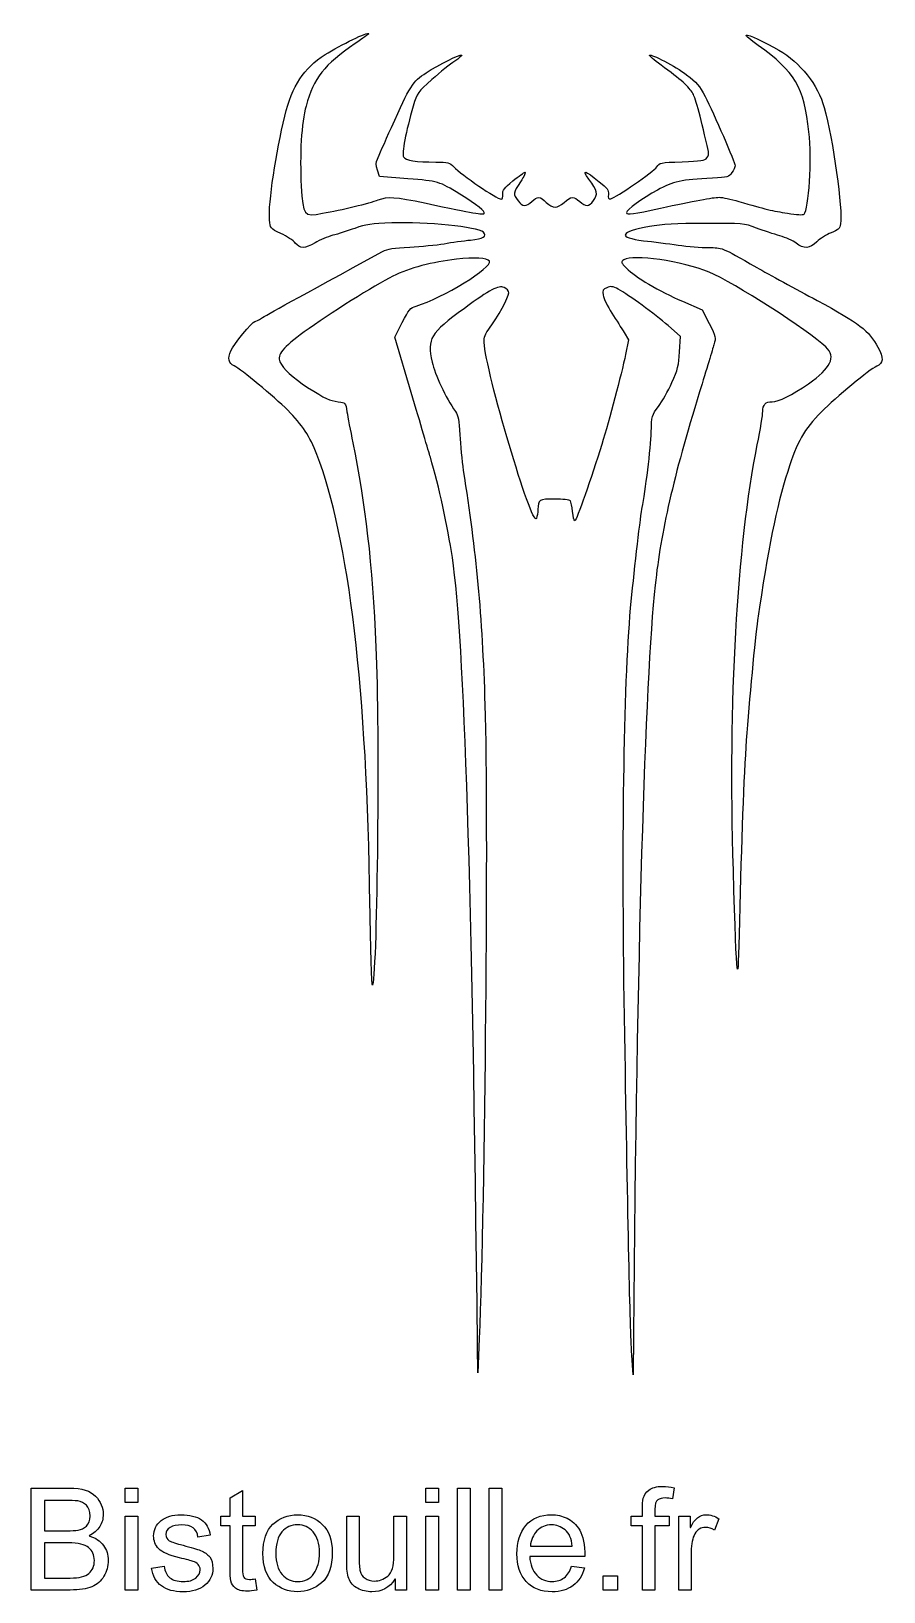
# Model space of a CAD drawing. Extents: x 30 to 461, y 35 to 824.
import ezdxf

# ---------------------------------------------------------------- set-up
doc = ezdxf.new("R2010")
doc.units = 0
doc.layers.get('0').update_dxf_attribs({"linetype": 'CONTINUOUS'})

msp = doc.modelspace()

# ---------------------------------------------------------------- linework, layer by layer
at = {"color": 7}
for p, q in [((205.68, 750.16), (204.64, 753.44)), ((219.92, 749.04), (205.68, 750.16)), ((358.88, 687.12), (368.88, 682.8)), ((368.88, 682.8), (372.4, 675.84)), ((213.36, 668.96), (217.12, 676.32)), ((329.36, 671.28), (331.6, 667.68)), ((357.76, 669.36), (351.6, 674.8)), ((221.68, 640.96), (213.36, 668.96)), ((331.6, 667.68), (330.08, 660.24)), ((357.36, 661.52), (357.76, 669.36)), ((255.36, 145.2), (255.2, 158.72)), ((256.08, 162.56), (255.36, 145.2)), ((334, 164.72), (333.84, 144.32)), ((333.84, 144.32), (333.12, 156.64)), ((333.12, 156.64), (333.12, 156.64)), ((29.52, 35.44), (29.52, 86.96)), ((29.52, 86.96), (48.88, 86.96)), ((77.04, 79.76), (77.04, 86.96)), ((77.04, 86.96), (83.36, 86.96)), ((83.36, 86.96), (83.36, 79.76)), ((229.12, 79.76), (229.12, 86.96)), ((229.12, 86.96), (235.44, 86.96)), ((235.44, 86.96), (235.44, 79.76)), ((245.12, 35.44), (245.12, 86.96)), ((245.12, 86.96), (251.44, 86.96)), ((251.44, 86.96), (251.44, 35.44)), ((261.12, 35.44), (261.12, 86.96)), ((261.12, 86.96), (267.44, 86.96)), ((267.44, 86.96), (267.44, 35.44)), ((354.72, 87.2), (353.76, 81.6)), ((354.72, 87.2), (354.72, 87.2)), ((46.64, 80.8), (36.32, 80.8)), ((36.32, 80.8), (36.32, 65.36)), ((83.36, 79.76), (77.04, 79.76)), ((83.36, 79.76), (83.36, 79.76)), ((130.08, 82), (136.4, 85.84)), ((130.08, 72.72), (130.08, 82)), ((136.4, 85.84), (136.4, 72.72)), ((235.44, 79.76), (229.12, 79.76)), ((235.44, 79.76), (235.44, 79.76)), ((77.04, 35.44), (77.04, 72.72)), ((77.04, 72.72), (83.36, 72.72)), ((83.36, 72.72), (83.36, 35.44)), ((125.44, 67.84), (125.44, 72.72)), ((125.44, 72.72), (130.08, 72.72)), ((136.4, 72.72), (142.72, 72.72)), ((142.72, 72.72), (142.72, 67.84)), ((164.24, 73.52), (164.24, 73.52)), ((189.04, 49.6), (189.04, 72.72)), ((189.04, 72.72), (195.36, 72.72)), ((195.36, 72.72), (195.36, 52)), ((212.96, 52.8), (212.96, 72.72)), ((212.96, 72.72), (219.28, 72.72)), ((219.28, 72.72), (219.28, 35.44)), ((229.12, 35.44), (229.12, 72.72)), ((229.12, 72.72), (235.44, 72.72)), ((235.44, 72.72), (235.44, 35.44)), ((332.88, 67.84), (332.88, 72.72)), ((332.88, 72.72), (338.56, 72.72)), ((338.56, 72.72), (338.56, 76.72)), ((344.88, 76.24), (344.88, 72.72)), ((344.88, 72.72), (352.08, 72.72)), ((352.08, 72.72), (352.08, 67.84)), ((356.96, 35.44), (356.96, 72.72)), ((356.96, 72.72), (362.72, 72.72)), ((362.72, 72.72), (362.72, 67.12)), ((377.28, 71.52), (375.12, 65.68)), ((377.28, 71.52), (377.28, 71.52)), ((36.32, 65.36), (47.52, 65.36)), ((36.32, 65.36), (36.32, 65.36)), ((130.08, 67.84), (125.44, 67.84)), ((130.08, 46.32), (130.08, 67.84)), ((142.72, 67.84), (136.4, 67.84)), ((136.4, 67.84), (136.4, 46)), ((338.56, 67.84), (332.88, 67.84)), ((338.56, 35.44), (338.56, 67.84)), ((352.08, 67.84), (344.88, 67.84)), ((344.88, 67.84), (344.88, 35.44)), ((362.72, 67.12), (362.88, 67.12)), ((48.32, 59.28), (36.32, 59.28)), ((36.32, 59.28), (36.32, 41.52)), ((58.8, 62.8), (58.8, 62.8)), ((120, 63.12), (113.84, 62.24)), ((113.84, 62.24), (113.84, 62.24)), ((281.92, 57.68), (303.04, 57.68)), ((303.04, 57.68), (303.04, 57.68)), ((90.4, 46.56), (96.72, 47.52)), ((309.52, 52.48), (281.6, 52.48)), ((302.8, 47.44), (309.28, 46.64)), ((309.52, 52.48), (309.52, 52.48)), ((363.28, 54.96), (363.28, 35.44)), ((36.32, 41.52), (49.2, 41.52)), ((36.32, 41.52), (36.32, 41.52)), ((142.72, 41.12), (143.6, 35.44)), ((164.24, 39.76), (164.24, 39.76)), ((213.68, 40.88), (213.44, 40.88)), ((213.68, 35.44), (213.68, 40.88)), ((318.72, 35.44), (318.72, 42.64)), ((318.72, 42.64), (325.92, 42.64)), ((325.92, 42.64), (325.92, 35.44)), ((49.28, 35.44), (29.52, 35.44)), ((83.36, 35.44), (77.04, 35.44)), ((83.36, 35.44), (83.36, 35.44)), ((143.6, 35.44), (143.6, 35.44)), ((219.28, 35.44), (213.68, 35.44)), ((219.28, 35.44), (219.28, 35.44)), ((235.44, 35.44), (229.12, 35.44)), ((235.44, 35.44), (235.44, 35.44)), ((251.44, 35.44), (245.12, 35.44)), ((251.44, 35.44), (251.44, 35.44)), ((267.44, 35.44), (261.12, 35.44)), ((267.44, 35.44), (267.44, 35.44)), ((325.92, 35.44), (318.72, 35.44)), ((325.92, 35.44), (325.92, 35.44)), ((344.88, 35.44), (338.56, 35.44)), ((363.28, 35.44), (356.96, 35.44))]:
    msp.add_line(p, q, dxfattribs=at)
for points in [[(178.16, 811.84), (185.92, 816.8), (200.16, 823.68), (200.16, 822.4)], [(200.16, 822.4), (200.16, 822.24), (197.12, 820), (193.36, 817.44)], [(397.12, 816.48), (393.28, 819.2), (390.56, 821.6), (391.04, 821.76)], [(391.04, 821.76), (392.08, 822.08), (400.16, 818.32), (407.6, 814.08)], [(193.36, 817.44), (177.52, 806.56), (172.48, 800.16), (168.48, 785.84)], [(422.8, 772.72), (420.24, 795.52), (415.76, 803.2), (397.12, 816.48)], [(407.6, 814.08), (418.4, 807.92), (427.36, 796.56), (430.56, 785.04)], [(157.76, 780.64), (161.68, 796.48), (167.12, 804.8), (178.16, 811.84)], [(229.2, 802.64), (235.76, 806.88), (246.48, 812.24), (247.2, 811.6)], [(243.68, 808.56), (241.44, 807.12), (236.32, 802.96), (232.16, 799.28)], [(247.2, 811.6), (247.44, 811.36), (245.84, 810), (243.68, 808.56)], [(348, 806.56), (344.56, 809.12), (341.92, 811.36), (342.16, 811.52)], [(342.16, 811.52), (343.04, 812.4), (355.2, 806), (360.96, 801.68)], [(364.08, 792.24), (362.24, 795.44), (358.08, 799.2), (348, 806.56)], [(211.68, 775.04), (221.04, 796.08), (222.4, 798.24), (229.2, 802.64)], [(232.16, 799.28), (224.96, 792.88), (224.64, 792.48), (222.72, 785.84)], [(360.96, 801.68), (366, 797.92), (367.52, 796.08), (370.24, 790.72)], [(372, 762.88), (368.4, 778.8), (365.44, 789.84), (364.08, 792.24)], [(370.24, 790.72), (374.64, 782.16), (385.52, 757.12), (385.52, 755.68)], [(168.48, 785.84), (166.16, 777.52), (165.2, 761.2), (166.08, 745.36)], [(222.72, 785.84), (218.96, 772.96), (216.8, 761.76), (217.76, 760.16)], [(430.56, 785.04), (434.88, 769.36), (440, 733.04), (438.8, 726.32)], [(150, 728.24), (149.36, 736.56), (153.28, 762.72), (157.76, 780.64)], [(204.56, 759.04), (205.12, 760.32), (208.32, 767.44), (211.68, 775.04)], [(420.32, 731.2), (422.8, 733.44), (424.32, 759.12), (422.8, 772.72)], [(204.64, 753.44), (203.84, 755.92), (203.84, 757.36), (204.56, 759.04)], [(217.76, 760.16), (218.88, 758.32), (224, 757.52), (234.16, 757.52)], [(345.84, 755.04), (347.2, 757.2), (347.6, 757.28), (358.64, 757.68)], [(358.64, 757.68), (368.16, 758), (370.16, 758.32), (371.2, 759.6)], [(371.2, 759.6), (371.84, 760.48), (372.24, 761.92), (372, 762.88)], [(234.16, 757.52), (240.4, 757.52), (241.12, 757.28), (243.2, 755.12)], [(243.2, 755.12), (247.12, 750.96), (264.96, 738.8), (267.2, 738.8)], [(273.04, 748), (276, 750.4), (278.8, 752.4), (279.28, 752.4)], [(279.28, 752.4), (279.76, 752.4), (278.64, 750.24), (276.96, 747.6)], [(311.52, 748.88), (307.76, 754), (309.28, 753.6), (316.8, 747.52)], [(322.56, 738.96), (325.12, 739.44), (344.24, 752.72), (345.84, 755.04)], [(383.84, 752.16), (382.32, 749.92), (381.84, 749.76), (374, 749.36)], [(385.52, 755.68), (385.52, 755.04), (384.72, 753.44), (383.84, 752.16)], [(166.08, 745.36), (167.04, 730.16), (167.2, 729.84), (176.88, 731.6)], [(246.24, 741.36), (235.92, 747.68), (235.28, 747.92), (219.92, 749.04)], [(268, 741.2), (267.76, 743.12), (268.64, 744.32), (273.04, 748)], [(276.96, 747.6), (273.2, 741.92), (273.12, 741.2), (275.68, 737.92)], [(313.84, 738), (316.24, 741.2), (315.84, 743.04), (311.52, 748.88)], [(316.8, 747.52), (320.88, 744.32), (321.6, 743.2), (321.36, 741.2)], [(346.16, 743.36), (338.48, 739.12), (330.56, 733.36), (330.56, 732)], [(374, 749.36), (358.16, 748.64), (354.24, 747.76), (346.16, 743.36)], [(176.88, 731.6), (186.32, 733.28), (200.8, 736.72), (205.04, 738.4)], [(205.04, 738.4), (210, 740.24), (213.12, 740.08), (229.2, 736.72)], [(229.2, 736.72), (254.08, 731.44), (257.76, 730.8), (258.56, 731.52)], [(258.56, 731.52), (259.44, 732.4), (255.04, 735.92), (246.24, 741.36)], [(267.2, 738.8), (267.84, 738.8), (268.16, 739.84), (268, 741.2)], [(275.68, 737.92), (278, 734.88), (279.84, 734.8), (282.64, 737.6)], [(282.64, 737.6), (285.44, 740.32), (286.8, 740.24), (290, 737.12)], [(290, 737.12), (293.44, 733.92), (295.36, 733.92), (299.04, 737.12)], [(299.04, 737.12), (302.56, 740.24), (303.84, 740.32), (306.88, 737.6)], [(306.88, 737.6), (309.92, 734.8), (311.36, 734.88), (313.84, 738)], [(321.36, 741.2), (321.12, 739.28), (321.44, 738.72), (322.56, 738.96)], [(330.56, 732), (330.56, 730.64), (334.16, 731.12), (347.68, 734.16)], [(347.68, 734.16), (364.64, 737.92), (374.16, 739.68), (377.44, 739.68)], [(377.44, 739.68), (378.96, 739.68), (383.36, 738.72), (387.28, 737.6)], [(387.28, 737.6), (400.72, 733.68), (404.48, 732.8), (411.92, 731.6)], [(155.76, 721.44), (150.32, 724), (150.32, 724), (150, 728.24)], [(211.84, 726.72), (201.52, 726.4), (198.72, 726), (193.2, 724)], [(258.16, 722), (255.12, 724.72), (229.44, 727.36), (211.84, 726.72)], [(370.16, 726.48), (355.52, 726.48), (348.48, 726.08), (342.16, 724.96)], [(396.24, 724.16), (389.76, 726.56), (389.52, 726.56), (370.16, 726.48)], [(411.92, 731.6), (416.56, 730.8), (419.76, 730.72), (420.32, 731.2)], [(438.8, 726.32), (438.4, 723.84), (437.68, 723.2), (434, 721.76)], [(163.04, 716.56), (162.08, 717.84), (158.8, 720), (155.76, 721.44)], [(182, 720.48), (179.44, 719.76), (175.44, 718.08), (173.04, 716.72)], [(193.2, 724), (189.6, 722.72), (184.56, 721.12), (182, 720.48)], [(251.68, 718.08), (258, 718.64), (260.32, 720.08), (258.16, 722)], [(342.16, 724.96), (327.04, 722.24), (325.76, 719.36), (339.2, 717.76)], [(408.08, 720.24), (405.12, 721.04), (399.76, 722.8), (396.24, 724.16)], [(416.32, 716.48), (414.72, 717.68), (410.96, 719.36), (408.08, 720.24)], [(434, 721.76), (431.68, 720.88), (428.4, 718.8), (426.8, 717.2)], [(145.92, 678.56), (148, 679.92), (164.16, 688.8), (207.2, 712.24)], [(173.04, 716.72), (167.76, 713.68), (165.44, 713.6), (163.04, 716.56)], [(207.2, 712.24), (209.84, 713.68), (212.64, 714.08), (220.96, 714.56)], [(220.96, 714.56), (226.64, 714.8), (234.48, 715.6), (238.32, 716.24)], [(238.32, 716.24), (242.16, 716.96), (248.16, 717.76), (251.68, 718.08)], [(372.32, 701.84), (358.8, 707.44), (333.76, 711.04), (329.2, 708.08)], [(339.2, 717.76), (343.92, 717.2), (351.76, 716.24), (356.64, 715.52)], [(356.64, 715.52), (361.52, 714.8), (368.4, 714.24), (372, 714.24)], [(372, 714.24), (379.2, 714.24), (377.76, 714.8), (396.4, 704.24)], [(426.8, 717.2), (423.12, 713.6), (420.24, 713.44), (416.32, 716.48)], [(244.56, 708.4), (232.4, 707.04), (220.88, 703.92), (212.32, 699.76)], [(224.24, 684.72), (237.36, 688.56), (263.2, 704.48), (261.2, 707.36)], [(261.2, 707.36), (260.08, 709.04), (253.68, 709.44), (244.56, 708.4)], [(329.2, 708.08), (327.6, 706.96), (327.68, 706.72), (330.56, 703.84)], [(330.56, 703.84), (334.72, 699.44), (347.12, 692.16), (358.88, 687.12)], [(396.4, 704.24), (402.48, 700.8), (416.16, 693.28), (426.96, 687.52)], [(212.32, 699.76), (203.44, 695.36), (180.16, 680.72), (167.52, 671.6)], [(268.64, 694.08), (265.68, 695.28), (261.68, 693.2), (248.56, 683.52)], [(326.4, 693.2), (323.52, 694.72), (322.64, 694.88), (320.56, 694)], [(431.36, 664), (422.56, 672.4), (384.8, 696.64), (372.32, 701.84)], [(261.28, 673.6), (265.28, 678.88), (270.96, 689.28), (270.96, 691.36)], [(270.96, 691.36), (270.96, 692.4), (270, 693.52), (268.64, 694.08)], [(320.56, 694), (318.56, 693.12), (318.24, 692.64), (318.72, 690.16)], [(318.72, 690.16), (318.96, 688.64), (320.96, 684.56), (323.12, 681.12)], [(351.6, 674.8), (344.72, 680.8), (331.76, 690.32), (326.4, 693.2)], [(426.96, 687.52), (448.16, 676.08), (453.2, 672.24), (457.68, 663.92)], [(217.12, 676.32), (220.48, 682.96), (221.2, 683.76), (224.24, 684.72)], [(248.56, 683.52), (231.12, 670.8), (229.68, 668.32), (232.24, 656.4)], [(323.12, 681.12), (325.36, 677.68), (328.08, 673.2), (329.36, 671.28)], [(130.4, 662), (131.84, 665.28), (141.36, 676.96), (142.56, 676.96)], [(142.56, 676.96), (143.04, 676.96), (144.56, 677.68), (145.92, 678.56)], [(167.52, 671.6), (156.72, 663.68), (153.76, 660.16), (155.28, 656.48)], [(258.56, 666.24), (258.4, 668.96), (259.04, 670.64), (261.28, 673.6)], [(372.4, 675.84), (375.76, 669.2), (375.84, 668.8), (374.72, 665.12)], [(284.96, 577.36), (282.8, 572.4), (259.12, 652.16), (258.56, 666.24)], [(374.72, 665.12), (374.08, 663.04), (370.88, 652.32), (367.52, 641.36)], [(422.56, 645.44), (433.92, 653.28), (436.64, 658.96), (431.36, 664)], [(457.68, 663.92), (460.64, 658.4), (460.48, 655.76), (457.04, 654.24)], [(132.16, 654.4), (129.36, 655.6), (128.8, 658.32), (130.4, 662)], [(155.28, 656.48), (156.8, 652.96), (161.68, 648.48), (169.28, 643.6)], [(232.24, 656.4), (233.52, 650.16), (239.12, 638.32), (244, 631.44)], [(330.08, 660.24), (327.84, 649.68), (321.92, 627.44), (318, 614.64)], [(353.52, 646.08), (356.4, 652.48), (357.04, 654.88), (357.36, 661.52)], [(159.28, 632), (152.32, 638.96), (135.44, 652.88), (132.16, 654.4)], [(457.04, 654.24), (453.6, 652.8), (436.4, 638.56), (429.12, 631.2)], [(169.28, 643.6), (178.48, 637.76), (180.24, 636.88), (184.8, 636.32)], [(231.36, 608.32), (230.56, 610.88), (226.24, 625.6), (221.68, 640.96)], [(367.52, 641.36), (354, 597.28), (348, 571.12), (345.04, 543.6)], [(346.72, 633.92), (348.56, 636.4), (351.6, 641.84), (353.52, 646.08)], [(404.16, 636.32), (407.52, 636.32), (414.32, 639.68), (422.56, 645.44)], [(174, 609.68), (170.4, 618.88), (166.64, 624.56), (159.28, 632)], [(184.8, 636.32), (188.48, 635.84), (188.48, 635.84), (189.2, 631.2)], [(244, 631.44), (245.52, 629.28), (246, 627.04), (246.24, 619.6)], [(343.04, 620.8), (343.28, 629.2), (343.36, 629.6), (346.72, 633.92)], [(396.64, 614.48), (398.24, 622.24), (399.44, 629.92), (399.44, 631.44)], [(399.44, 631.44), (399.44, 634.88), (400.88, 636.32), (404.16, 636.32)], [(189.2, 631.2), (189.6, 628.64), (190.96, 621.6), (192.16, 615.52)], [(429.12, 631.2), (420.24, 622.16), (416.8, 616.24), (412.08, 601.12)], [(192.16, 615.52), (198.48, 584.96), (201.92, 554.8), (203.84, 512.16)], [(246.24, 619.6), (246.48, 614.56), (247.28, 606.48), (248, 601.52)], [(338.48, 582.88), (340, 590.16), (342.88, 613.52), (343.04, 620.8)], [(200.8, 382.48), (199.44, 489.36), (190.16, 568), (174, 609.68)], [(242.48, 557.52), (240.08, 573.52), (235.76, 593.36), (231.36, 608.32)], [(318, 614.64), (312.96, 598.24), (305.2, 576.16), (304.4, 576.16)], [(384.56, 399.44), (382, 484.96), (386.4, 563.04), (396.64, 614.48)], [(248, 601.52), (254.64, 559.76), (257.44, 529.28), (258.96, 482.88)], [(412.08, 601.12), (406.24, 582.64), (402.16, 562.48), (396.8, 525.68)], [(294.24, 587.12), (286.32, 587.12), (285.92, 586.88), (285.76, 581.76)], [(302.16, 586.24), (301.84, 586.72), (298.24, 587.12), (294.24, 587.12)], [(303.28, 580.8), (302.96, 583.28), (302.48, 585.76), (302.16, 586.24)], [(285.76, 581.76), (285.76, 580.32), (285.36, 578.32), (284.96, 577.36)], [(304.4, 576.16), (304.08, 576.16), (303.52, 578.24), (303.28, 580.8)], [(332.96, 535.44), (334.56, 552.32), (337.76, 579.76), (338.48, 582.88)], [(255.2, 158.72), (252.56, 394), (248.64, 514.64), (242.48, 557.52)], [(345.04, 543.6), (339.76, 495.52), (335.76, 356.8), (334, 164.72)], [(329.52, 325.28), (328, 419.44), (329.28, 498.88), (332.96, 535.44)], [(396.8, 525.68), (395.6, 517.44), (392.48, 484.24), (391.12, 465.12)], [(203.84, 512.16), (205.76, 470.8), (204.56, 351.12), (202.16, 341.36)], [(258.96, 482.88), (260.72, 427.76), (258.96, 231.36), (256.08, 162.56)], [(391.12, 465.12), (389.84, 447.28), (388.56, 414), (387.68, 373.6)], [(387.68, 373.6), (386.8, 336), (386.32, 340.16), (384.56, 399.44)], [(202.16, 341.36), (201.76, 339.68), (201.12, 357.76), (200.8, 382.48)], [(333.12, 156.64), (332.24, 170.4), (331.12, 226.24), (329.52, 325.28)], [(48.88, 86.96), (55.12, 86.96), (59.52, 85.6), (62.08, 82.88)], [(341.84, 86), (343.36, 87.2), (345.68, 87.84), (348.8, 87.84)], [(348.8, 87.84), (350.72, 87.84), (352.64, 87.6), (354.72, 87.2)], [(53.12, 80.48), (51.44, 80.72), (49.28, 80.8), (46.64, 80.8)], [(57.44, 78.32), (56.24, 79.44), (54.8, 80.16), (53.12, 80.48)], [(62.08, 82.88), (64.64, 80.16), (65.92, 77.12), (65.92, 73.76)], [(338.56, 76.72), (338.56, 78.64), (338.72, 80.32), (339.04, 81.84)], [(339.04, 81.84), (339.44, 83.36), (340.32, 84.72), (341.84, 86)], [(346.32, 81.04), (345.36, 80.4), (344.88, 78.8), (344.88, 76.24)], [(350.08, 82), (348.56, 82), (347.28, 81.68), (346.32, 81.04)], [(353.76, 81.6), (352.48, 81.84), (351.28, 82), (350.08, 82)], [(59.28, 72.88), (59.28, 75.36), (58.64, 77.12), (57.44, 78.32)], [(57.44, 67.76), (58.64, 68.88), (59.28, 70.56), (59.28, 72.88)], [(65.92, 73.76), (65.92, 71.52), (65.36, 69.44), (64.16, 67.52)], [(95.2, 70.56), (97.68, 72.56), (100.96, 73.52), (105.2, 73.52)], [(105.2, 73.52), (109.68, 73.52), (113.12, 72.64), (115.6, 70.96)], [(151.76, 68.72), (155.12, 71.92), (159.28, 73.52), (164.24, 73.52)], [(164.24, 73.52), (169.28, 73.52), (173.44, 71.92), (176.72, 68.64)], [(279.68, 68.08), (282.72, 71.76), (287.04, 73.52), (292.64, 73.52)], [(292.64, 73.52), (295.36, 73.52), (297.92, 72.96), (300.48, 71.76)], [(300.48, 71.76), (302.96, 70.56), (305.12, 68.56), (306.88, 65.68)], [(362.88, 67.12), (364.88, 71.36), (367.52, 73.52), (370.8, 73.52)], [(370.8, 73.52), (372.88, 73.52), (375.12, 72.88), (377.28, 71.52)], [(47.52, 65.36), (49.84, 65.36), (51.76, 65.52), (53.28, 65.76)], [(53.28, 65.76), (54.88, 66), (56.24, 66.72), (57.44, 67.76)], [(64.16, 67.52), (62.96, 65.68), (61.2, 64.08), (58.8, 62.8)], [(91.44, 62.8), (91.44, 65.92), (92.72, 68.48), (95.2, 70.56)], [(99.76, 67.12), (98.32, 66.32), (97.6, 65.12), (97.6, 63.6)], [(97.6, 63.6), (97.6, 62.08), (98.16, 61.04), (99.36, 60.4)], [(105.68, 68.4), (103.2, 68.4), (101.28, 68), (99.76, 67.12)], [(111.36, 66.88), (110, 67.84), (108.08, 68.4), (105.68, 68.4)], [(113.84, 62.24), (113.6, 64.32), (112.72, 65.84), (111.36, 66.88)], [(115.6, 70.96), (118.08, 69.2), (119.52, 66.56), (120, 63.12)], [(146.72, 54), (146.72, 60.64), (148.4, 65.52), (151.76, 68.72)], [(156.32, 64.8), (154.24, 62.4), (153.2, 58.8), (153.2, 54)], [(164.24, 68.4), (161.04, 68.4), (158.4, 67.2), (156.32, 64.8)], [(172.08, 64.8), (169.92, 67.2), (167.36, 68.4), (164.24, 68.4)], [(175.28, 54.32), (175.28, 58.96), (174.16, 62.48), (172.08, 64.8)], [(176.72, 68.64), (180.08, 65.36), (181.76, 60.72), (181.76, 54.64)], [(275.12, 53.76), (275.12, 59.68), (276.64, 64.4), (279.68, 68.08)], [(285.28, 65.36), (283.36, 63.44), (282.24, 60.8), (281.92, 57.68)], [(292.64, 68.4), (289.6, 68.4), (287.2, 67.36), (285.28, 65.36)], [(299.52, 65.84), (297.36, 67.52), (295.12, 68.4), (292.64, 68.4)], [(303.04, 57.68), (302.72, 61.44), (301.6, 64.16), (299.52, 65.84)], [(306.88, 65.68), (308.64, 62.8), (309.52, 58.4), (309.52, 52.48)], [(365.12, 63.92), (363.92, 61.76), (363.28, 58.8), (363.28, 54.96)], [(370.48, 67.12), (368.08, 67.12), (366.32, 66), (365.12, 63.92)], [(375.12, 65.68), (373.52, 66.64), (372, 67.12), (370.48, 67.12)], [(58.56, 56.88), (56.64, 58.48), (53.28, 59.28), (48.32, 59.28)], [(61.44, 50.4), (61.44, 53.2), (60.48, 55.36), (58.56, 56.88)], [(58.8, 62.8), (62.08, 61.84), (64.48, 60.24), (66.08, 58)], [(66.08, 58), (67.68, 55.84), (68.48, 53.28), (68.48, 50.4)], [(94, 56.32), (92.32, 58.16), (91.44, 60.32), (91.44, 62.8)], [(104.48, 51.76), (99.2, 53.04), (95.68, 54.56), (94, 56.32)], [(99.36, 60.4), (100.56, 59.76), (102.88, 58.96), (106.32, 58.08)], [(106.32, 58.08), (110.32, 57.04), (113.2, 56.16), (115.2, 55.44)], [(115.2, 55.44), (117.12, 54.64), (118.64, 53.52), (119.76, 52.16)], [(58.72, 43.84), (60.56, 45.44), (61.44, 47.6), (61.44, 50.4)], [(68.48, 50.4), (68.48, 47.52), (67.76, 44.88), (66.32, 42.4)], [(96.72, 47.52), (97.04, 44.88), (98, 42.96), (99.6, 41.68)], [(111.36, 49.92), (110.32, 50.32), (108.08, 50.88), (104.48, 51.76)], [(113.92, 48.4), (113.2, 49.12), (112.4, 49.6), (111.36, 49.92)], [(114.96, 45.68), (114.96, 46.8), (114.56, 47.76), (113.92, 48.4)], [(119.76, 52.16), (120.88, 50.8), (121.36, 48.8), (121.36, 46.32)], [(151.92, 39.2), (148.48, 42.32), (146.72, 47.28), (146.72, 54)], [(153.2, 54), (153.2, 49.28), (154.24, 45.76), (156.4, 43.36)], [(172.48, 43.76), (174.32, 46.4), (175.28, 49.92), (175.28, 54.32)], [(181.76, 54.64), (181.76, 47.28), (179.92, 42.08), (176.32, 39.12)], [(190.08, 41.36), (189.36, 43.44), (189.04, 46.16), (189.04, 49.6)], [(195.36, 52), (195.36, 48.72), (195.52, 46.4), (195.84, 44.96)], [(209.84, 42.48), (211.92, 44.16), (212.96, 47.6), (212.96, 52.8)], [(279.84, 39.68), (276.64, 43.12), (275.12, 47.84), (275.12, 53.76)], [(281.6, 52.48), (281.84, 48.32), (283.04, 45.2), (285.12, 43.04)], [(299.04, 41.68), (300.72, 42.96), (301.92, 44.88), (302.8, 47.44)], [(49.2, 41.52), (53.76, 41.52), (56.96, 42.32), (58.72, 43.84)], [(66.32, 42.4), (64.88, 40), (62.8, 38.24), (60.16, 37.12)], [(95.36, 37.52), (92.64, 39.52), (91.04, 42.56), (90.4, 46.56)], [(99.6, 41.68), (101.2, 40.4), (103.44, 39.76), (106.32, 39.76)], [(106.32, 39.76), (109.12, 39.76), (111.2, 40.32), (112.72, 41.44)], [(112.72, 41.44), (114.16, 42.64), (114.96, 44.08), (114.96, 45.68)], [(121.36, 46.32), (121.36, 43.04), (120.08, 40.24), (117.36, 37.92)], [(130.48, 40.08), (130.16, 41.6), (130.08, 43.68), (130.08, 46.32)], [(132.8, 36.4), (131.52, 37.36), (130.72, 38.56), (130.48, 40.08)], [(136.4, 46), (136.4, 44.08), (136.56, 42.8), (136.96, 42)], [(136.96, 42), (137.36, 41.2), (138.32, 40.8), (139.92, 40.8)], [(139.92, 40.8), (140.8, 40.8), (141.76, 40.88), (142.72, 41.12)], [(156.4, 43.36), (158.48, 40.96), (161.04, 39.76), (164.24, 39.76)], [(164.24, 39.76), (167.84, 39.76), (170.56, 41.04), (172.48, 43.76)], [(194.56, 36.32), (192.32, 37.52), (190.88, 39.2), (190.08, 41.36)], [(195.84, 44.96), (196.16, 43.52), (196.96, 42.32), (198.32, 41.44)], [(198.32, 41.44), (199.6, 40.48), (201.2, 40), (203.04, 40)], [(213.44, 40.88), (210.64, 36.64), (206.72, 34.56), (201.76, 34.56)], [(203.04, 40), (205.44, 40), (207.68, 40.8), (209.84, 42.48)], [(292.96, 34.56), (287.36, 34.56), (282.96, 36.24), (279.84, 39.68)], [(285.12, 43.04), (287.2, 40.8), (289.84, 39.76), (292.96, 39.76)], [(292.96, 39.76), (295.36, 39.76), (297.44, 40.4), (299.04, 41.68)], [(309.28, 46.64), (308.24, 42.72), (306.32, 39.76), (303.52, 37.68)], [(60.16, 37.12), (57.44, 36), (53.84, 35.44), (49.28, 35.44)], [(106.4, 34.56), (101.68, 34.56), (98, 35.52), (95.36, 37.52)], [(117.36, 37.92), (114.64, 35.68), (110.96, 34.56), (106.4, 34.56)], [(138.8, 34.88), (136.08, 34.88), (134.08, 35.44), (132.8, 36.4)], [(143.6, 35.44), (141.68, 35.12), (140.16, 34.88), (138.8, 34.88)], [(164.24, 34.56), (159.52, 34.56), (155.44, 36.08), (151.92, 39.2)], [(176.32, 39.12), (172.8, 36.08), (168.72, 34.56), (164.24, 34.56)], [(201.76, 34.56), (199.2, 34.56), (196.72, 35.12), (194.56, 36.32)], [(303.52, 37.68), (300.72, 35.6), (297.2, 34.56), (292.96, 34.56)]]:
    msp.add_open_spline(points, degree=3, dxfattribs=at)

doc.saveas('drawing.dxf')
